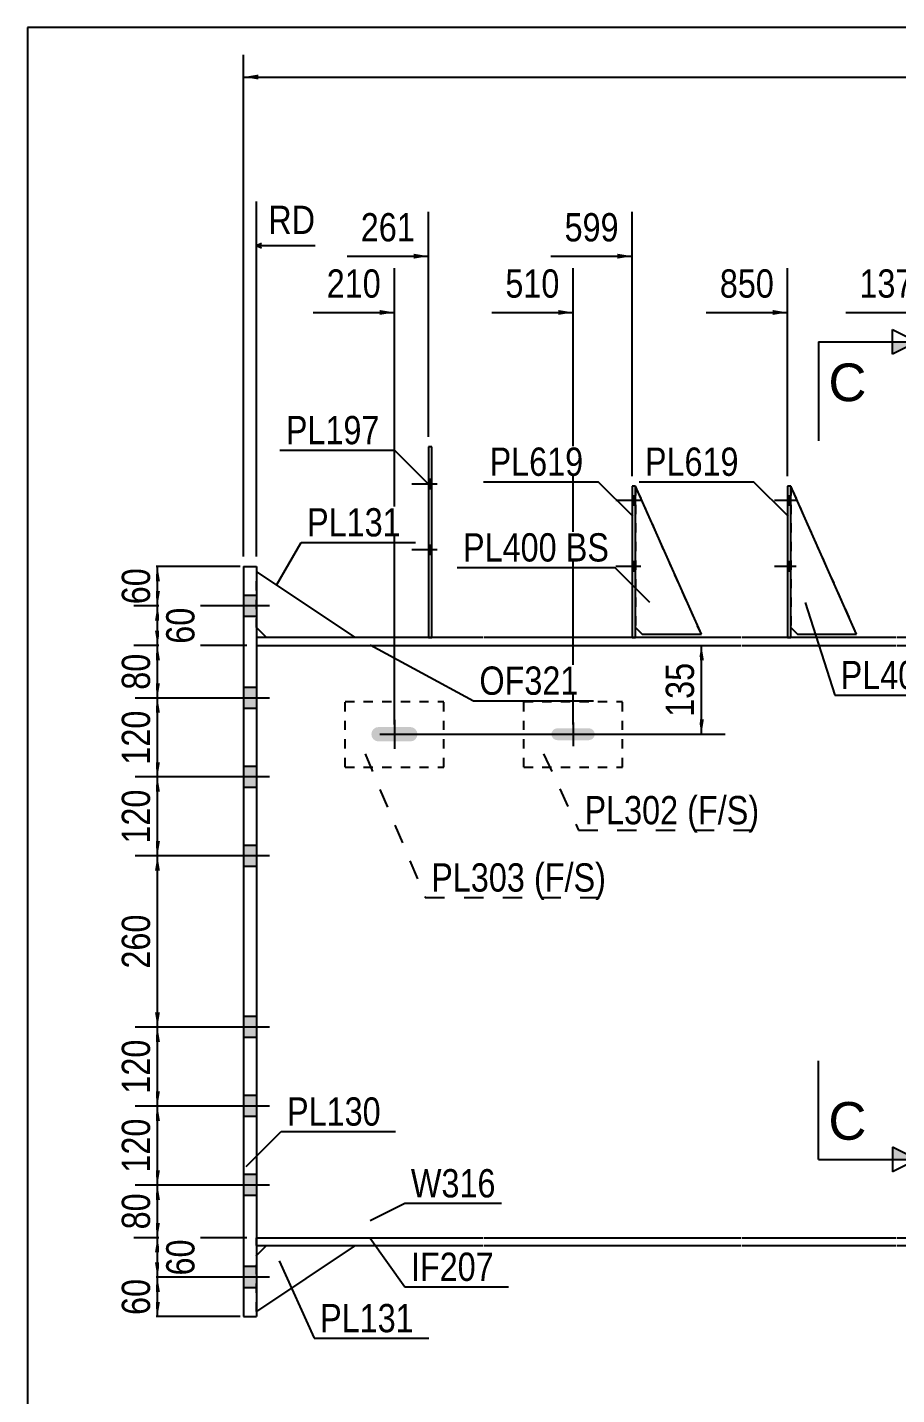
# Model space of a CAD drawing. Header units: millimetres. Extents: x -26 to 377, y -184 to 93.
# Drawn here: x -23.2 to 64.9, y -45.9 to 92.6 of the extents above; entities that cross this region are included whole.
import ezdxf

# ---------------------------------------------------------------- set-up
doc = ezdxf.new("R2010")
doc.units = ezdxf.units.MM
doc.linetypes.add('DXK_LINE_DOT1', pattern=[1.8814, 0.9407, -0.9407])
doc.linetypes.add('DXK_LINE_DOT2', pattern=[3.9198, 1.9599, -1.9599])
doc.styles.add('Arial', font='ARIAL.TTF', dxfattribs={"height": 0.2})
doc.styles.add('Arial Narrow', font='ARIALN.TTF', dxfattribs={"height": 0.2})

# ---------------------------------------------------------------- blocks, each defined once
blk = doc.blocks.new('Unknown-623534514-14014')
at = {"color": 5, "linetype": 'Continuous'}
for p, q in [((376.78, 92.61), (-23.22, 92.61)), ((-23.22, 92.61), (-23.22, -184.39))]:
    blk.add_line(p, q, dxfattribs=at)
blk = doc.blocks.new('Bolt-623534514-6500 - 6380')
at = {"linetype": 'Continuous'}
blk.add_hatch(color=3, dxfattribs=at).paths.add_polyline_path([(16.25, 20.72), (16.3, 21), (16.25, 21.28), (16.09, 21.52), (15.85, 21.68), (15.57, 21.73), (12.37, 21.73), (12.09, 21.68), (11.85, 21.52), (11.69, 21.28), (11.64, 21), (11.69, 20.72), (11.85, 20.48), (12.09, 20.32), (12.37, 20.27), (15.57, 20.27), (15.85, 20.32), (16.09, 20.48)])
at = {"color": 3, "linetype": 'Continuous'}
for p, q in [((13.97, 22.47), (13.97, 19.53)), ((12.5, 21), (15.44, 21))]:
    blk.add_line(p, q, dxfattribs=at)
blk = doc.blocks.new('Part-623534514-6396 - 6380')
at = {"color": 2, "linetype": 'Continuous'}
for p, q in [((0, 30.8), (0, 30)), ((22.97, 30.8), (0, 30.8)), ((49.07, 30.8), (23.07, 30.8)), ((64.8, 30.8), (49.17, 30.8)), ((74.64, 30.8), (64.9, 30.8)), ((90.44, 30.8), (74.74, 30.8)), ((100.11, 30.8), (90.54, 30.8)), ((115.91, 30.8), (100.21, 30.8)), ((125.74, 30.8), (116.01, 30.8)), ((141.54, 30.8), (125.84, 30.8)), ((151.21, 30.8), (141.64, 30.8)), ((158.04, 30.8), (151.31, 30.8)), ((158.04, 30), (158.04, 30.8)), ((0, 30), (22.97, 30)), ((23.07, 30), (49.07, 30)), ((49.17, 30), (64.8, 30)), ((64.9, 30), (74.64, 30)), ((74.74, 30), (90.44, 30)), ((90.54, 30), (100.11, 30)), ((100.21, 30), (115.91, 30)), ((116.01, 30), (125.74, 30)), ((125.84, 30), (141.54, 30)), ((141.64, 30), (151.21, 30)), ((151.31, 30), (158.04, 30))]:
    blk.add_line(p, q, dxfattribs=at)
blk = doc.blocks.new('Part-623534514-23370 - 6380')
at = {"color": 2, "linetype": 'Continuous'}
for p, q in [((45.07, 31.13), (38.4, 46.13)), ((38.4, 31.8), (39.07, 31.13)), ((39.07, 31.13), (45.07, 31.13))]:
    blk.add_line(p, q, dxfattribs=at)
blk = doc.blocks.new('Part-623534514-6405 - 6380')
at = {"color": 2, "linetype": 'Continuous'}
for p, q in [((0, -30.8), (0, -30)), ((0, -30), (22.97, -30)), ((23.07, -30), (49.07, -30)), ((49.17, -30), (64.8, -30)), ((64.9, -30), (74.64, -30)), ((74.74, -30), (90.44, -30)), ((90.54, -30), (100.11, -30)), ((100.21, -30), (115.91, -30)), ((116.01, -30), (125.74, -30)), ((125.84, -30), (141.54, -30)), ((141.64, -30), (151.21, -30)), ((151.31, -30), (158.04, -30)), ((158.04, -30.8), (158.04, -30)), ((0, -30.8), (22.97, -30.8)), ((23.07, -30.8), (49.07, -30.8)), ((49.17, -30.8), (64.8, -30.8)), ((64.9, -30.8), (74.64, -30.8)), ((74.74, -30.8), (90.44, -30.8)), ((90.54, -30.8), (100.11, -30.8)), ((100.21, -30.8), (115.91, -30.8)), ((116.01, -30.8), (125.74, -30.8)), ((125.84, -30.8), (141.54, -30.8)), ((141.64, -30.8), (151.21, -30.8)), ((151.31, -30.8), (158.04, -30.8))]:
    blk.add_line(p, q, dxfattribs=at)
blk = doc.blocks.new('Part-623534514-6410 - 6380')
at = {"color": 2, "linetype": 'Continuous'}
for p, q in [((-1.33, 38), (0, 38)), ((-1.33, 38), (-1.33, -38)), ((0, 38), (0, -38)), ((-1.33, -38), (0, -38))]:
    blk.add_line(p, q, dxfattribs=at)
blk = doc.blocks.new('Part-623534514-6413 - 6380')
at = {"color": 2, "linetype": 'Continuous'}
for p, q in [((10, -30.8), (0, -37.47)), ((0, -31.8), (1, -30.8))]:
    blk.add_line(p, q, dxfattribs=at)
at = {"color": 7, "linetype": 'DXK_LINE_DOT1'}
for p, q in [((0, -37.47), (0, -31.8)), ((1, -30.8), (10, -30.8))]:
    blk.add_line(p, q, dxfattribs=at)
blk = doc.blocks.new('Part-623534514-6415 - 6380')
at = {"color": 2, "linetype": 'Continuous'}
for p, q in [((0, 37.47), (10, 30.8)), ((1, 30.8), (0, 31.8))]:
    blk.add_line(p, q, dxfattribs=at)
at = {"color": 7, "linetype": 'DXK_LINE_DOT1'}
for p, q in [((0, 31.8), (0, 37.47)), ((10, 30.8), (1, 30.8))]:
    blk.add_line(p, q, dxfattribs=at)
blk = doc.blocks.new('Part-623534514-6421 - 6380')
at = {"color": 7, "linetype": 'DXK_LINE_DOT1'}
for p, q in [((27.07, 17.67), (27.07, 24.33)), ((27.07, 24.33), (37.07, 24.33)), ((37.07, 17.67), (37.07, 24.33)), ((27.07, 17.67), (37.07, 17.67))]:
    blk.add_line(p, q, dxfattribs=at)
blk = doc.blocks.new('Part-623534514-6422 - 6380')
at = {"color": 7, "linetype": 'DXK_LINE_DOT1'}
for p, q in [((8.97, 17.67), (8.97, 24.33)), ((8.97, 24.33), (18.97, 24.33)), ((18.97, 17.67), (18.97, 24.33)), ((8.97, 17.67), (18.97, 17.67))]:
    blk.add_line(p, q, dxfattribs=at)
blk = doc.blocks.new('Part-623534514-6423 - 6380')
at = {"color": 2, "linetype": 'Continuous'}
for p, q in [((38.4, 46.13), (38.07, 46.13)), ((38.07, 46.13), (38.07, 30.8)), ((38.4, 30.8), (38.4, 46.13))]:
    blk.add_line(p, q, dxfattribs=at)
at = {"color": 7, "linetype": 'DXK_LINE_DOT1'}
blk.add_line((38.07, 30.8), (38.4, 30.8), dxfattribs=at)
blk = doc.blocks.new('Part-623534514-6489 - 6380')
at = {"color": 2, "linetype": 'Continuous'}
for p, q in [((54.14, 46.13), (53.8, 46.13)), ((53.8, 46.13), (53.8, 30.8)), ((54.14, 30.8), (54.14, 46.13))]:
    blk.add_line(p, q, dxfattribs=at)
at = {"color": 7, "linetype": 'DXK_LINE_DOT1'}
blk.add_line((53.8, 30.8), (54.14, 30.8), dxfattribs=at)
blk = doc.blocks.new('Part-623534514-6491 - 6380')
at = {"color": 7, "linetype": 'DXK_LINE_DOT1'}
for p, q in [((0, 30), (0, -30)), ((0, 30), (22.97, 30)), ((23.07, 30), (49.07, 30)), ((49.17, 30), (64.8, 30)), ((0, -30), (22.97, -30)), ((23.07, -30), (49.07, -30)), ((49.17, -30), (64.8, -30))]:
    blk.add_line(p, q, dxfattribs=at)
blk = doc.blocks.new('Bolt-623534514-6499 - 6380')
at = {"linetype": 'Continuous'}
blk.add_hatch(color=3, dxfattribs=at).paths.add_polyline_path([(34.22, 20.77), (34.27, 21), (34.22, 21.23), (34.09, 21.42), (33.9, 21.56), (33.67, 21.6), (30.47, 21.6), (30.24, 21.56), (30.05, 21.42), (29.92, 21.23), (29.87, 21), (29.92, 20.77), (30.05, 20.58), (30.24, 20.45), (30.47, 20.4), (33.67, 20.4), (33.9, 20.45), (34.09, 20.58)])
at = {"color": 3, "linetype": 'Continuous'}
for p, q in [((32.07, 22.2), (32.07, 19.8)), ((30.87, 21), (33.27, 21))]:
    blk.add_line(p, q, dxfattribs=at)
blk = doc.blocks.new('Bolt-623534514-6501 - 6380')
at = {"linetype": 'Continuous'}
for points in [[(38.4, 44.2), (38.4, 45.13), (38.07, 45.13), (38.07, 44.2)], [(38.4, 44.2), (38.4, 45.13), (38.07, 45.13), (38.07, 44.2)], [(38.4, 44.2), (38.4, 45.13), (38.07, 45.13), (38.07, 44.2)], [(38.4, 37.53), (38.4, 38.47), (38.07, 38.47), (38.07, 37.53)], [(38.4, 37.53), (38.4, 38.47), (38.07, 38.47), (38.07, 37.53)], [(38.4, 37.53), (38.4, 38.47), (38.07, 38.47), (38.07, 37.53)]]:
    blk.add_hatch(color=3, dxfattribs=at).paths.add_polyline_path(points)
at = {"color": 3, "linetype": 'Continuous'}
for p, q in [((38.93, 44.67), (36.4, 44.67)), ((38.93, 44.67), (36.4, 44.67)), ((38.93, 44.67), (36.4, 44.67)), ((38.4, 45.13), (38.07, 45.13)), ((38.4, 45.13), (38.07, 45.13)), ((38.4, 45.13), (38.07, 45.13)), ((38.4, 44.2), (38.07, 44.2)), ((38.4, 44.2), (38.07, 44.2)), ((38.4, 44.2), (38.07, 44.2)), ((38.93, 38), (36.4, 38)), ((38.93, 38), (36.4, 38)), ((38.93, 38), (36.4, 38)), ((38.4, 38.47), (38.07, 38.47)), ((38.4, 38.47), (38.07, 38.47)), ((38.4, 38.47), (38.07, 38.47)), ((38.4, 37.53), (38.07, 37.53)), ((38.4, 37.53), (38.07, 37.53)), ((38.4, 37.53), (38.07, 37.53))]:
    blk.add_line(p, q, dxfattribs=at)
blk = doc.blocks.new('Part-623534514-23366 - 6380')
at = {"color": 2, "linetype": 'Continuous'}
for p, q in [((60.8, 31.13), (54.14, 46.13)), ((54.14, 31.8), (54.8, 31.13)), ((54.8, 31.13), (60.8, 31.13))]:
    blk.add_line(p, q, dxfattribs=at)
blk = doc.blocks.new('Part-623534514-6460 - 6380')
at = {"color": 2, "linetype": 'Continuous'}
for p, q in [((17.75, 50.13), (17.42, 50.13)), ((17.42, 50.13), (17.42, 30.8)), ((17.75, 30.8), (17.75, 50.13))]:
    blk.add_line(p, q, dxfattribs=at)
at = {"color": 7, "linetype": 'DXK_LINE_DOT1'}
blk.add_line((17.42, 30.8), (17.75, 30.8), dxfattribs=at)
blk = doc.blocks.new('Bolt-623534514-6494 - 6380')
at = {"linetype": 'Continuous'}
for points in [[(-1.33, 35.07), (-1.33, 32.93), (0, 32.93), (0, 35.07)], [(-1.33, 35.07), (-1.33, 32.93), (0, 32.93), (0, 35.07)], [(-1.33, 25.73), (-1.33, 23.6), (0, 23.6), (0, 25.73)], [(-1.33, 25.73), (-1.33, 23.6), (0, 23.6), (0, 25.73)], [(-1.33, 17.73), (-1.33, 15.6), (0, 15.6), (0, 17.73)], [(-1.33, 17.73), (-1.33, 15.6), (0, 15.6), (0, 17.73)], [(-1.33, 9.73), (-1.33, 7.6), (0, 7.6), (0, 9.73)], [(-1.33, 9.73), (-1.33, 7.6), (0, 7.6), (0, 9.73)], [(-1.33, -7.6), (-1.33, -9.73), (0, -9.73), (0, -7.6)], [(-1.33, -7.6), (-1.33, -9.73), (0, -9.73), (0, -7.6)], [(-1.33, -15.6), (-1.33, -17.73), (0, -17.73), (0, -15.6)], [(-1.33, -15.6), (-1.33, -17.73), (0, -17.73), (0, -15.6)], [(-1.33, -23.6), (-1.33, -25.73), (0, -25.73), (0, -23.6)], [(-1.33, -23.6), (-1.33, -25.73), (0, -25.73), (0, -23.6)], [(-1.33, -32.93), (-1.33, -35.07), (0, -35.07), (0, -32.93)], [(-1.33, -32.93), (-1.33, -35.07), (0, -35.07), (0, -32.93)]]:
    blk.add_hatch(color=3, dxfattribs=at).paths.add_polyline_path(points)
at = {"color": 3, "linetype": 'Continuous'}
for p, q in [((0, 35.07), (-1.33, 35.07)), ((0, 35.07), (-1.33, 35.07)), ((1.32, 34), (-6.67, 34)), ((1.32, 34), (-6.67, 34)), ((0, 32.93), (-1.33, 32.93)), ((0, 32.93), (-1.33, 32.93)), ((0, 25.73), (-1.33, 25.73)), ((0, 25.73), (-1.33, 25.73)), ((1.32, 24.67), (-6.67, 24.67)), ((1.32, 24.67), (-6.67, 24.67)), ((0, 23.6), (-1.33, 23.6)), ((0, 23.6), (-1.33, 23.6)), ((1.32, 16.67), (-6.67, 16.67)), ((1.32, 16.67), (-6.67, 16.67)), ((0, 17.73), (-1.33, 17.73)), ((0, 17.73), (-1.33, 17.73)), ((0, 15.6), (-1.33, 15.6)), ((0, 15.6), (-1.33, 15.6)), ((0, 9.73), (-1.33, 9.73)), ((0, 9.73), (-1.33, 9.73)), ((1.32, 8.67), (-6.67, 8.67)), ((1.32, 8.67), (-6.67, 8.67)), ((0, 7.6), (-1.33, 7.6)), ((0, 7.6), (-1.33, 7.6)), ((0, -7.6), (-1.33, -7.6)), ((0, -7.6), (-1.33, -7.6)), ((1.32, -8.67), (-6.67, -8.67)), ((1.32, -8.67), (-6.67, -8.67)), ((0, -9.73), (-1.33, -9.73)), ((0, -9.73), (-1.33, -9.73)), ((0, -15.6), (-1.33, -15.6)), ((0, -15.6), (-1.33, -15.6)), ((1.32, -16.67), (-6.67, -16.67)), ((1.32, -16.67), (-6.67, -16.67)), ((0, -17.73), (-1.33, -17.73)), ((0, -17.73), (-1.33, -17.73)), ((1.32, -24.67), (-6.67, -24.67)), ((1.32, -24.67), (-6.67, -24.67)), ((0, -23.6), (-1.33, -23.6)), ((0, -23.6), (-1.33, -23.6)), ((0, -25.73), (-1.33, -25.73)), ((0, -25.73), (-1.33, -25.73)), ((0, -32.93), (-1.33, -32.93)), ((0, -32.93), (-1.33, -32.93)), ((1.32, -34), (-6.67, -34)), ((1.32, -34), (-6.67, -34)), ((0, -35.07), (-1.33, -35.07)), ((0, -35.07), (-1.33, -35.07))]:
    blk.add_line(p, q, dxfattribs=at)
blk = doc.blocks.new('Bolt-623534514-6538 - 6380')
at = {"linetype": 'Continuous'}
for points in [[(17.75, 45.87), (17.75, 46.8), (17.42, 46.8), (17.42, 45.87)], [(17.75, 45.87), (17.75, 46.8), (17.42, 46.8), (17.42, 45.87)], [(17.75, 39.2), (17.75, 40.13), (17.42, 40.13), (17.42, 39.2)], [(17.75, 39.2), (17.75, 40.13), (17.42, 40.13), (17.42, 39.2)]]:
    blk.add_hatch(color=3, dxfattribs=at).paths.add_polyline_path(points)
at = {"color": 3, "linetype": 'Continuous'}
for p, q in [((18.29, 46.33), (15.75, 46.33)), ((18.29, 46.33), (15.75, 46.33)), ((17.75, 46.8), (17.42, 46.8)), ((17.75, 46.8), (17.42, 46.8)), ((17.75, 45.87), (17.42, 45.87)), ((17.75, 45.87), (17.42, 45.87)), ((18.29, 39.67), (15.75, 39.67)), ((18.29, 39.67), (15.75, 39.67)), ((17.75, 40.13), (17.42, 40.13)), ((17.75, 40.13), (17.42, 40.13)), ((17.75, 39.2), (17.42, 39.2)), ((17.75, 39.2), (17.42, 39.2))]:
    blk.add_line(p, q, dxfattribs=at)
blk = doc.blocks.new('Bolt-623534514-6562 - 6380')
at = {"linetype": 'Continuous'}
for points in [[(54.14, 44.2), (54.14, 45.13), (53.8, 45.13), (53.8, 44.2)], [(54.14, 44.2), (54.14, 45.13), (53.8, 45.13), (53.8, 44.2)], [(54.14, 44.2), (54.14, 45.13), (53.8, 45.13), (53.8, 44.2)], [(54.14, 37.53), (54.14, 38.47), (53.8, 38.47), (53.8, 37.53)], [(54.14, 37.53), (54.14, 38.47), (53.8, 38.47), (53.8, 37.53)], [(54.14, 37.53), (54.14, 38.47), (53.8, 38.47), (53.8, 37.53)]]:
    blk.add_hatch(color=3, dxfattribs=at).paths.add_polyline_path(points)
at = {"color": 3, "linetype": 'Continuous'}
for p, q in [((54.67, 44.67), (52.47, 44.67)), ((54.67, 44.67), (52.47, 44.67)), ((54.67, 44.67), (52.47, 44.67)), ((54.14, 45.13), (53.8, 45.13)), ((54.14, 45.13), (53.8, 45.13)), ((54.14, 45.13), (53.8, 45.13)), ((54.14, 44.2), (53.8, 44.2)), ((54.14, 44.2), (53.8, 44.2)), ((54.14, 44.2), (53.8, 44.2)), ((54.67, 38), (52.47, 38)), ((54.67, 38), (52.47, 38)), ((54.67, 38), (52.47, 38)), ((54.14, 38.47), (53.8, 38.47)), ((54.14, 38.47), (53.8, 38.47)), ((54.14, 38.47), (53.8, 38.47)), ((54.14, 37.53), (53.8, 37.53)), ((54.14, 37.53), (53.8, 37.53)), ((54.14, 37.53), (53.8, 37.53))]:
    blk.add_line(p, q, dxfattribs=at)
blk = doc.blocks.new('Part-623534514-23346 - 6380')
at = {"color": 7, "linetype": 'DXK_LINE_DOT1'}
for p, q in [((54.14, 46.13), (54.14, 31.8)), ((60.8, 31.13), (54.14, 46.13)), ((54.14, 31.8), (54.8, 31.13)), ((54.8, 31.13), (60.8, 31.13))]:
    blk.add_line(p, q, dxfattribs=at)
blk = doc.blocks.new('Part-623534514-23350 - 6380')
at = {"color": 7, "linetype": 'DXK_LINE_DOT1'}
for p, q in [((38.4, 46.13), (38.4, 31.8)), ((45.07, 31.13), (38.4, 46.13)), ((38.4, 31.8), (39.07, 31.13)), ((39.07, 31.13), (45.07, 31.13))]:
    blk.add_line(p, q, dxfattribs=at)
blk = doc.blocks.new('StraightDimension-623534514-15014 - 6380')
at = {"linetype": 'Continuous'}
for points in [[(-10.29, -18.17), (-10.04, -16.67), (-9.79, -18.17)], [(-9.79, -23.17), (-10.04, -24.67), (-10.29, -23.17)]]:
    blk.add_hatch(color=7, dxfattribs=at).paths.add_polyline_path(points)
at = {"color": 7, "linetype": 'Continuous'}
for p, q in [((-1, -16.67), (-12.29, -16.67)), ((-10.04, -24.67), (-10.04, -16.67)), ((-1, -24.67), (-12.29, -24.67))]:
    blk.add_line(p, q, dxfattribs=at)
at = {"color": 0}
blk.add_wipeout([(-10.19, -17.32), (-14.39, -17.32), (-14.39, -24.01), (-10.19, -24.01)], dxfattribs=at)
at = {"color": 3, "style": 'Arial Narrow'}
blk.add_text('120', height=2.863, rotation=90.0002, dxfattribs=at).set_placement((-10.79, -23.41))
blk = doc.blocks.new('StraightDimension-623534514-36026 - 6380')
at = {"linetype": 'Continuous'}
blk.add_hatch(color=7, dxfattribs=at).paths.add_polyline_path([(12.47, 63.98), (13.97, 63.73), (12.47, 63.48)])
at = {"color": 7, "linetype": 'Continuous'}
for p, q in [((13.97, 22), (13.97, 68.23)), ((5.74, 63.73), (13.97, 63.73))]:
    blk.add_line(p, q, dxfattribs=at)
at = {"color": 0, "linetype": 'Continuous'}
blk.add_wipeout([(6.53, 71.08), (6.53, 75.28), (0.59, 75.28), (0.59, 71.08)], dxfattribs=at)
at = {"color": 7, "linetype": 'Continuous'}
for p, q in [((0, 39), (0, 74.98)), ((0.5, 70.73), (0, 70.48)), ((0.5, 70.23), (0, 70.48)), ((5.93, 70.48), (0, 70.48))]:
    blk.add_line(p, q, dxfattribs=at)
at = {"color": 3, "linetype": 'Continuous', "style": 'Arial Narrow'}
blk.add_text('RD', height=2.863, dxfattribs=at).set_placement((1.19, 71.68))
at = {"color": 0}
blk.add_wipeout([(13.2, 64.63), (13.2, 68.83), (6.51, 68.83), (6.51, 64.63)], dxfattribs=at)
at = {"color": 3, "style": 'Arial Narrow'}
blk.add_text('210', height=2.863, dxfattribs=at).set_placement((7.11, 65.23))
blk = doc.blocks.new('StraightDimension-623534514-15009 - 6380')
at = {"linetype": 'Continuous'}
for points in [[(-10.29, 28.5), (-10.04, 30), (-9.79, 28.5)], [(-9.79, 26.17), (-10.04, 24.67), (-10.29, 26.17)]]:
    blk.add_hatch(color=7, dxfattribs=at).paths.add_polyline_path(points)
at = {"color": 7, "linetype": 'Continuous'}
for p, q in [((-1, 30), (-12.29, 30)), ((-10.04, 24.67), (-10.04, 30)), ((-1, 24.67), (-12.29, 24.67))]:
    blk.add_line(p, q, dxfattribs=at)
at = {"color": 0}
blk.add_wipeout([(-10.19, 29.76), (-14.39, 29.76), (-14.39, 24.91), (-10.19, 24.91)], dxfattribs=at)
at = {"color": 3, "style": 'Arial Narrow'}
blk.add_text('80', height=2.863, rotation=90.0002, dxfattribs=at).set_placement((-10.79, 25.51))
blk = doc.blocks.new('StraightDimension-623534514-15013 - 6380')
at = {"linetype": 'Continuous'}
for points in [[(-10.29, -10.17), (-10.04, -8.67), (-9.79, -10.17)], [(-9.79, -15.17), (-10.04, -16.67), (-10.29, -15.17)]]:
    blk.add_hatch(color=7, dxfattribs=at).paths.add_polyline_path(points)
at = {"color": 7, "linetype": 'Continuous'}
for p, q in [((-1, -8.67), (-12.29, -8.67)), ((-10.04, -16.67), (-10.04, -8.67)), ((-1, -16.67), (-12.29, -16.67))]:
    blk.add_line(p, q, dxfattribs=at)
at = {"color": 0}
blk.add_wipeout([(-10.19, -9.32), (-14.39, -9.32), (-14.39, -16.01), (-10.19, -16.01)], dxfattribs=at)
at = {"color": 3, "style": 'Arial Narrow'}
blk.add_text('120', height=2.863, rotation=90.0002, dxfattribs=at).set_placement((-10.79, -15.41))
blk = doc.blocks.new('StraightDimension-623534514-15010 - 6380')
at = {"linetype": 'Continuous'}
for points in [[(-10.29, 23.17), (-10.04, 24.67), (-9.79, 23.17)], [(-9.79, 18.17), (-10.04, 16.67), (-10.29, 18.17)]]:
    blk.add_hatch(color=7, dxfattribs=at).paths.add_polyline_path(points)
at = {"color": 7, "linetype": 'Continuous'}
for p, q in [((-1, 24.67), (-12.29, 24.67)), ((-10.04, 16.67), (-10.04, 24.67)), ((-1, 16.67), (-12.29, 16.67))]:
    blk.add_line(p, q, dxfattribs=at)
at = {"color": 0}
blk.add_wipeout([(-10.19, 24.01), (-14.39, 24.01), (-14.39, 17.32), (-10.19, 17.32)], dxfattribs=at)
at = {"color": 3, "style": 'Arial Narrow'}
blk.add_text('120', height=2.863, rotation=90.0002, dxfattribs=at).set_placement((-10.79, 17.92))
blk = doc.blocks.new('StraightDimension-623534514-15007 - 6380')
at = {"linetype": 'Continuous'}
for points in [[(-10.29, 36.5), (-10.04, 38), (-9.79, 36.5)], [(-9.79, 35.5), (-10.04, 34), (-10.29, 35.5)]]:
    blk.add_hatch(color=7, dxfattribs=at).paths.add_polyline_path(points)
at = {"color": 7, "linetype": 'Continuous'}
for p, q in [((-1.67, 38), (-12.29, 38)), ((-10.04, 34), (-10.04, 38)), ((-1, 34), (-12.29, 34))]:
    blk.add_line(p, q, dxfattribs=at)
at = {"color": 0}
blk.add_wipeout([(-10.19, 38.43), (-14.39, 38.43), (-14.39, 33.57), (-10.19, 33.57)], dxfattribs=at)
at = {"color": 3, "style": 'Arial Narrow'}
blk.add_text('60', height=2.863, rotation=90.0002, dxfattribs=at).set_placement((-10.79, 34.17))
blk = doc.blocks.new('StraightDimension-623534514-15117 - 6380')
at = {"linetype": 'Continuous'}
for points in [[(44.82, 28.5), (45.07, 30), (45.32, 28.5)], [(45.32, 22.5), (45.07, 21), (44.82, 22.5)]]:
    blk.add_hatch(color=7, dxfattribs=at).paths.add_polyline_path(points)
at = {"color": 7, "linetype": 'Continuous'}
for p, q in [((14.97, 30), (47.47, 30)), ((45.07, 21), (45.07, 30)), ((14.97, 21), (47.47, 21))]:
    blk.add_line(p, q, dxfattribs=at)
at = {"color": 0}
blk.add_wipeout([(44.92, 28.84), (40.72, 28.84), (40.72, 22.16), (44.92, 22.16)], dxfattribs=at)
at = {"color": 3, "style": 'Arial Narrow'}
blk.add_text('135', height=2.863, rotation=90.0002, dxfattribs=at).set_placement((44.32, 22.76))
blk = doc.blocks.new('StraightDimension-623534514-15012 - 6380')
at = {"linetype": 'Continuous'}
for points in [[(-10.29, 7.17), (-10.04, 8.67), (-9.79, 7.17)], [(-9.79, -7.17), (-10.04, -8.67), (-10.29, -7.17)]]:
    blk.add_hatch(color=7, dxfattribs=at).paths.add_polyline_path(points)
at = {"color": 7, "linetype": 'Continuous'}
for p, q in [((-1, 8.67), (-12.29, 8.67)), ((-10.04, -8.67), (-10.04, 8.67)), ((-1, -8.67), (-12.29, -8.67))]:
    blk.add_line(p, q, dxfattribs=at)
at = {"color": 0}
blk.add_wipeout([(-10.19, 3.34), (-14.39, 3.34), (-14.39, -3.34), (-10.19, -3.34)], dxfattribs=at)
at = {"color": 3, "style": 'Arial Narrow'}
blk.add_text('260', height=2.863, rotation=90.0002, dxfattribs=at).set_placement((-10.79, -2.74))
blk = doc.blocks.new('StraightDimension-623534514-36021 - 6380')
at = {"linetype": 'Continuous'}
blk.add_hatch(color=7, dxfattribs=at).paths.add_polyline_path([(68.27, 63.98), (69.77, 63.73), (68.27, 63.48)])
at = {"color": 7, "linetype": 'Continuous'}
for p, q in [((69.77, -24.31), (69.77, 68.23)), ((59.71, 63.73), (69.77, 63.73))]:
    blk.add_line(p, q, dxfattribs=at)
at = {"color": 0}
blk.add_wipeout([(69, 64.63), (69, 68.83), (60.48, 68.83), (60.48, 64.63)], dxfattribs=at)
at = {"color": 3, "style": 'Arial Narrow'}
blk.add_text('1377', height=2.863, dxfattribs=at).set_placement((61.08, 65.23))
blk = doc.blocks.new('StraightDimension-623534514-15008 - 6380')
at = {"linetype": 'Continuous'}
for points in [[(-10.29, 32.5), (-10.04, 34), (-9.79, 32.5)], [(-9.79, 31.5), (-10.04, 30), (-10.29, 31.5)]]:
    blk.add_hatch(color=7, dxfattribs=at).paths.add_polyline_path(points)
at = {"color": 7, "linetype": 'Continuous'}
for p, q in [((-1, 34), (-12.44, 34)), ((-10.04, 30), (-10.04, 34)), ((-1, 30), (-12.44, 30))]:
    blk.add_line(p, q, dxfattribs=at)
at = {"color": 0}
blk.add_wipeout([(-5.69, 34.43), (-9.89, 34.43), (-9.89, 29.57), (-5.69, 29.57)], dxfattribs=at)
at = {"color": 3, "style": 'Arial Narrow'}
blk.add_text('60', height=2.863, rotation=90.0002, dxfattribs=at).set_placement((-6.29, 30.17))
blk = doc.blocks.new('StraightDimension-623534514-15011 - 6380')
at = {"linetype": 'Continuous'}
for points in [[(-10.29, 15.17), (-10.04, 16.67), (-9.79, 15.17)], [(-9.79, 10.17), (-10.04, 8.67), (-10.29, 10.17)]]:
    blk.add_hatch(color=7, dxfattribs=at).paths.add_polyline_path(points)
at = {"color": 7, "linetype": 'Continuous'}
for p, q in [((-1, 16.67), (-12.29, 16.67)), ((-10.04, 8.67), (-10.04, 16.67)), ((-1, 8.67), (-12.29, 8.67))]:
    blk.add_line(p, q, dxfattribs=at)
at = {"color": 0}
blk.add_wipeout([(-10.19, 16.01), (-14.39, 16.01), (-14.39, 9.32), (-10.19, 9.32)], dxfattribs=at)
at = {"color": 3, "style": 'Arial Narrow'}
blk.add_text('120', height=2.863, rotation=90.0002, dxfattribs=at).set_placement((-10.79, 9.92))
blk = doc.blocks.new('StraightDimension-623534514-15015 - 6380')
at = {"linetype": 'Continuous'}
for points in [[(-10.29, -26.17), (-10.04, -24.67), (-9.79, -26.17)], [(-9.79, -28.5), (-10.04, -30), (-10.29, -28.5)]]:
    blk.add_hatch(color=7, dxfattribs=at).paths.add_polyline_path(points)
at = {"color": 7, "linetype": 'Continuous'}
for p, q in [((-1, -24.67), (-12.29, -24.67)), ((-10.04, -30), (-10.04, -24.67)), ((-1, -30), (-12.29, -30))]:
    blk.add_line(p, q, dxfattribs=at)
at = {"color": 0}
blk.add_wipeout([(-10.19, -24.91), (-14.39, -24.91), (-14.39, -29.76), (-10.19, -29.76)], dxfattribs=at)
at = {"color": 3, "style": 'Arial Narrow'}
blk.add_text('80', height=2.863, rotation=90.0002, dxfattribs=at).set_placement((-10.79, -29.16))
blk = doc.blocks.new('StraightDimension-623534514-15016 - 6380')
at = {"linetype": 'Continuous'}
for points in [[(-10.29, -31.5), (-10.04, -30), (-9.79, -31.5)], [(-9.79, -32.5), (-10.04, -34), (-10.29, -32.5)]]:
    blk.add_hatch(color=7, dxfattribs=at).paths.add_polyline_path(points)
at = {"color": 7, "linetype": 'Continuous'}
for p, q in [((-1, -30), (-12.44, -30)), ((-10.04, -34), (-10.04, -30)), ((-1, -34), (-12.44, -34))]:
    blk.add_line(p, q, dxfattribs=at)
at = {"color": 0}
blk.add_wipeout([(-5.69, -29.57), (-9.89, -29.57), (-9.89, -34.43), (-5.69, -34.43)], dxfattribs=at)
at = {"color": 3, "style": 'Arial Narrow'}
blk.add_text('60', height=2.863, rotation=90.0002, dxfattribs=at).set_placement((-6.29, -33.83))
blk = doc.blocks.new('StraightDimension-623534514-15017 - 6380')
at = {"linetype": 'Continuous'}
for points in [[(-10.29, -35.5), (-10.04, -34), (-9.79, -35.5)], [(-9.79, -36.5), (-10.04, -38), (-10.29, -36.5)]]:
    blk.add_hatch(color=7, dxfattribs=at).paths.add_polyline_path(points)
at = {"color": 7, "linetype": 'Continuous'}
for p, q in [((-1, -34), (-12.29, -34)), ((-10.04, -38), (-10.04, -34)), ((-1.67, -38), (-12.29, -38))]:
    blk.add_line(p, q, dxfattribs=at)
at = {"color": 0}
blk.add_wipeout([(-10.19, -33.57), (-14.39, -33.57), (-14.39, -38.43), (-10.19, -38.43)], dxfattribs=at)
at = {"color": 3, "style": 'Arial Narrow'}
blk.add_text('60', height=2.863, rotation=90.0002, dxfattribs=at).set_placement((-10.79, -37.83))
blk = doc.blocks.new('StraightDimension-623534514-15857 - 6380')
at = {"linetype": 'Continuous'}
blk.add_hatch(color=7, dxfattribs=at).paths.add_polyline_path([(0.17, 87.33), (-1.33, 87.58), (0.17, 87.83)])
at = {"color": 7, "linetype": 'Continuous'}
for p, q in [((-1.33, 39), (-1.33, 89.83)), ((-1.33, 87.58), (364.01, 87.58))]:
    blk.add_line(p, q, dxfattribs=at)
blk = doc.blocks.new('StraightDimension-623534514-36022 - 6380')
at = {"linetype": 'Continuous'}
blk.add_hatch(color=7, dxfattribs=at).paths.add_polyline_path([(52.3, 63.98), (53.8, 63.73), (52.3, 63.48)])
at = {"color": 7, "linetype": 'Continuous'}
for p, q in [((53.8, 47.13), (53.8, 68.23)), ((45.57, 63.73), (53.8, 63.73))]:
    blk.add_line(p, q, dxfattribs=at)
at = {"color": 0}
blk.add_wipeout([(53.03, 64.63), (53.03, 68.83), (46.34, 68.83), (46.34, 64.63)], dxfattribs=at)
at = {"color": 3, "style": 'Arial Narrow'}
blk.add_text('850', height=2.863, dxfattribs=at).set_placement((46.94, 65.23))
blk = doc.blocks.new('StraightDimension-623534514-36023 - 6380')
at = {"linetype": 'Continuous'}
blk.add_hatch(color=7, dxfattribs=at).paths.add_polyline_path([(36.57, 69.68), (38.07, 69.43), (36.57, 69.18)])
at = {"color": 7, "linetype": 'Continuous'}
for p, q in [((38.07, 47.13), (38.07, 73.93)), ((29.83, 69.43), (38.07, 69.43))]:
    blk.add_line(p, q, dxfattribs=at)
at = {"color": 0}
blk.add_wipeout([(37.29, 70.33), (37.29, 74.53), (30.61, 74.53), (30.61, 70.33)], dxfattribs=at)
at = {"color": 3, "style": 'Arial Narrow'}
blk.add_text('599', height=2.863, dxfattribs=at).set_placement((31.21, 70.93))
blk = doc.blocks.new('StraightDimension-623534514-36024 - 6380')
at = {"linetype": 'Continuous'}
blk.add_hatch(color=7, dxfattribs=at).paths.add_polyline_path([(30.57, 63.98), (32.07, 63.73), (30.57, 63.48)])
at = {"color": 7, "linetype": 'Continuous'}
for p, q in [((32.07, 22), (32.07, 68.23)), ((23.84, 63.73), (32.07, 63.73))]:
    blk.add_line(p, q, dxfattribs=at)
at = {"color": 0}
blk.add_wipeout([(31.3, 64.63), (31.3, 68.83), (24.61, 68.83), (24.61, 64.63)], dxfattribs=at)
at = {"color": 3, "style": 'Arial Narrow'}
blk.add_text('510', height=2.863, dxfattribs=at).set_placement((25.21, 65.23))
blk = doc.blocks.new('StraightDimension-623534514-36025 - 6380')
at = {"linetype": 'Continuous'}
blk.add_hatch(color=7, dxfattribs=at).paths.add_polyline_path([(15.92, 69.68), (17.42, 69.43), (15.92, 69.18)])
at = {"color": 7, "linetype": 'Continuous'}
for p, q in [((17.42, 51.13), (17.42, 73.93)), ((9.19, 69.43), (17.42, 69.43))]:
    blk.add_line(p, q, dxfattribs=at)
at = {"color": 0}
blk.add_wipeout([(16.65, 70.33), (16.65, 74.53), (9.96, 74.53), (9.96, 70.33)], dxfattribs=at)
at = {"color": 3, "style": 'Arial Narrow'}
blk.add_text('261', height=2.863, dxfattribs=at).set_placement((10.56, 70.93))
blk = doc.blocks.new('SectionMark-623534514-8901 - 6380')
at = {"linetype": 'Continuous'}
for points in [[(64.44, 59.49), (64.44, 60.74), (66.94, 60.74)], [(64.44, -22.08), (64.44, -20.83), (66.94, -22.08)]]:
    blk.add_hatch(color=30, dxfattribs=at).paths.add_polyline_path(points)
at = {"color": 30, "linetype": 'Continuous'}
for p, q in [((64.44, 59.49), (64.44, 61.99)), ((64.44, 61.99), (66.94, 60.74)), ((56.94, 60.74), (56.94, 50.74)), ((56.94, 60.74), (66.94, 60.74)), ((66.94, 60.74), (64.44, 59.49)), ((56.94, -22.08), (56.94, -12.08)), ((56.94, -22.08), (66.94, -22.08)), ((66.94, -22.08), (64.44, -20.83)), ((64.44, -20.83), (64.44, -23.33)), ((66.94, -22.08), (64.44, -23.33))]:
    blk.add_line(p, q, dxfattribs=at)
at = {"color": 0, "linetype": 'Continuous'}
for points in [[(61.79, 54.74), (61.79, 58.74), (57.94, 58.74), (57.94, 54.74)], [(61.79, -20.08), (61.79, -16.08), (57.94, -16.08), (57.94, -20.08)]]:
    blk.add_wipeout(points, dxfattribs=at)
at = {"color": 96, "linetype": 'Continuous', "style": 'Arial'}
for p in [(57.94, 54.74), (57.94, -20.08)]:
    blk.add_text('C', height=3.82, dxfattribs=at).set_placement(p)
blk = doc.blocks.new('MarkSet-623534514-27436 - 6380')
at = {"color": 0}
for points in [[(68.69, 25.57), (68.69, 28.57), (59.18, 28.57), (59.18, 25.57)], [(73.97, 25.57), (73.97, 28.57), (69.59, 28.57), (69.59, 25.57)]]:
    blk.add_wipeout(points, dxfattribs=at)
for points in [[(68.69, 25.57), (68.69, 28.57), (59.18, 28.57), (59.18, 25.57)], [(73.97, 25.57), (73.97, 28.57), (69.59, 28.57), (69.59, 25.57)]]:
    blk.add_wipeout(points, dxfattribs=at)
at = {"color": 7, "linetype": 'Continuous'}
for p, q in [((55.58, 34.36), (58.58, 24.97)), ((58.58, 24.97), (74.57, 24.97))]:
    blk.add_line(p, q, dxfattribs=at)
at = {"color": 3, "style": 'Arial Narrow'}
for s, p in [('PL400', (59.18, 25.57)), ('BS', (69.59, 25.57))]:
    blk.add_text(s, height=2.863, dxfattribs=at).set_placement(p)
blk = doc.blocks.new('MarkSet-623534514-27480 - 6380')
at = {"color": 0}
for points in [[(30.43, 38.5), (30.43, 41.5), (20.92, 41.5), (20.92, 38.5)], [(35.71, 38.5), (35.71, 41.5), (31.33, 41.5), (31.33, 38.5)]]:
    blk.add_wipeout(points, dxfattribs=at)
for points in [[(30.43, 38.5), (30.43, 41.5), (20.92, 41.5), (20.92, 38.5)], [(35.71, 38.5), (35.71, 41.5), (31.33, 41.5), (31.33, 38.5)]]:
    blk.add_wipeout(points, dxfattribs=at)
at = {"color": 7, "linetype": 'Continuous'}
for p in [(20.32, 37.9), (39.85, 34.36)]:
    blk.add_line(p, (36.31, 37.9), dxfattribs=at)
at = {"color": 3, "style": 'Arial Narrow'}
for s, p in [('PL400', (20.92, 38.5)), ('BS', (31.33, 38.5))]:
    blk.add_text(s, height=2.863, dxfattribs=at).set_placement(p)
blk = doc.blocks.new('Mark-623534514-27507 - 6380')
at = {"color": 0}
blk.add_wipeout([(32.63, 25), (32.63, 28), (22.58, 28), (22.58, 25)], dxfattribs=at)
blk.add_wipeout([(32.63, 25), (32.63, 28), (22.58, 28), (22.58, 25)], dxfattribs=at)
at = {"color": 7, "linetype": 'Continuous'}
for p, q in [((11.5, 30.05), (21.98, 24.4)), ((21.98, 24.4), (34.13, 24.4))]:
    blk.add_line(p, q, dxfattribs=at)
at = {"color": 3, "style": 'Arial Narrow'}
blk.add_text('OF321', height=2.863, dxfattribs=at).set_placement((22.58, 25))
blk = doc.blocks.new('Mark-623534514-27522 - 6380')
at = {"color": 0}
blk.add_wipeout([(24.04, -34.38), (24.04, -31.38), (15.64, -31.38), (15.64, -34.38)], dxfattribs=at)
blk.add_wipeout([(24.04, -34.38), (24.04, -31.38), (15.64, -31.38), (15.64, -34.38)], dxfattribs=at)
at = {"color": 7, "linetype": 'Continuous'}
for p, q in [((11.5, -30.05), (15.04, -34.98)), ((15.04, -34.98), (25.54, -34.98))]:
    blk.add_line(p, q, dxfattribs=at)
at = {"color": 3, "style": 'Arial Narrow'}
blk.add_text('IF207', height=2.863, dxfattribs=at).set_placement((15.64, -34.38))
blk = doc.blocks.new('Mark-623534514-27528 - 6380')
at = {"color": 0}
blk.add_wipeout([(12.59, -18.65), (12.59, -15.65), (3.09, -15.65), (3.09, -18.65)], dxfattribs=at)
blk.add_wipeout([(12.59, -18.65), (12.59, -15.65), (3.09, -15.65), (3.09, -18.65)], dxfattribs=at)
at = {"color": 7, "linetype": 'Continuous'}
for p, q in [((-1.05, -22.78), (2.49, -19.25)), ((2.49, -19.25), (14.09, -19.25))]:
    blk.add_line(p, q, dxfattribs=at)
at = {"color": 3, "style": 'Arial Narrow'}
blk.add_text('PL130', height=2.863, dxfattribs=at).set_placement((3.09, -18.65))
blk = doc.blocks.new('Mark-623534514-27531 - 6380')
at = {"color": 0}
blk.add_wipeout([(15.94, -39.58), (15.94, -36.58), (6.44, -36.58), (6.44, -39.58)], dxfattribs=at)
blk.add_wipeout([(15.94, -39.58), (15.94, -36.58), (6.44, -36.58), (6.44, -39.58)], dxfattribs=at)
at = {"color": 7, "linetype": 'Continuous'}
for p, q in [((2.3, -32.34), (5.84, -40.18)), ((5.84, -40.18), (17.44, -40.18))]:
    blk.add_line(p, q, dxfattribs=at)
at = {"color": 3, "style": 'Arial Narrow'}
blk.add_text('PL131', height=2.863, dxfattribs=at).set_placement((6.44, -39.58))
blk = doc.blocks.new('Mark-623534514-27534 - 6380')
at = {"color": 0}
blk.add_wipeout([(14.62, 41.04), (14.62, 44.04), (5.12, 44.04), (5.12, 41.04)], dxfattribs=at)
blk.add_wipeout([(14.62, 41.04), (14.62, 44.04), (5.12, 44.04), (5.12, 41.04)], dxfattribs=at)
at = {"color": 7, "linetype": 'Continuous'}
for p, q in [((2.02, 36.11), (4.52, 40.44)), ((4.52, 40.44), (16.12, 40.44))]:
    blk.add_line(p, q, dxfattribs=at)
at = {"color": 3, "style": 'Arial Narrow'}
blk.add_text('PL131', height=2.863, dxfattribs=at).set_placement((5.12, 41.04))
blk = doc.blocks.new('Mark-623534514-27549 - 6380')
at = {"color": 0}
for points in [[(42.73, 11.88), (42.73, 14.88), (33.23, 14.88), (33.23, 11.88)], [(50.93, 11.88), (50.93, 14.88), (43.63, 14.88), (43.63, 11.88)]]:
    blk.add_wipeout(points, dxfattribs=at)
for points in [[(42.73, 11.88), (42.73, 14.88), (33.23, 14.88), (33.23, 11.88)], [(50.93, 11.88), (50.93, 14.88), (43.63, 14.88), (43.63, 11.88)]]:
    blk.add_wipeout(points, dxfattribs=at)
at = {"color": 7, "linetype": 'DXK_LINE_DOT2'}
for p, q in [((29.09, 19.02), (32.63, 11.28)), ((32.63, 11.28), (51.53, 11.28))]:
    blk.add_line(p, q, dxfattribs=at)
at = {"color": 3, "style": 'Arial Narrow'}
for s, p in [('PL302', (33.23, 11.88)), ('(F/', (43.63, 11.88)), ('S)', (47.64, 11.88))]:
    blk.add_text(s, height=2.863, dxfattribs=at).set_placement(p)
blk = doc.blocks.new('Mark-623534514-27552 - 6380')
at = {"color": 0}
for points in [[(27.21, 5.06), (27.21, 8.06), (17.7, 8.06), (17.7, 5.06)], [(35.4, 5.06), (35.4, 8.06), (28.11, 8.06), (28.11, 5.06)]]:
    blk.add_wipeout(points, dxfattribs=at)
for points in [[(27.21, 5.06), (27.21, 8.06), (17.7, 8.06), (17.7, 5.06)], [(35.4, 5.06), (35.4, 8.06), (28.11, 8.06), (28.11, 5.06)]]:
    blk.add_wipeout(points, dxfattribs=at)
at = {"color": 7, "linetype": 'DXK_LINE_DOT2'}
for p, q in [((10.99, 19.02), (17.1, 4.46)), ((17.1, 4.46), (36, 4.46))]:
    blk.add_line(p, q, dxfattribs=at)
at = {"color": 3, "style": 'Arial Narrow'}
for s, p in [('PL303', (17.7, 5.06)), ('(F/', (28.11, 5.06)), ('S)', (32.12, 5.06))]:
    blk.add_text(s, height=2.863, dxfattribs=at).set_placement(p)
blk = doc.blocks.new('Mark-623534514-27555 - 6380')
at = {"color": 7, "linetype": 'Continuous'}
blk.add_line((38.15, 43.05), (34.62, 46.58), dxfattribs=at)
at = {"color": 0}
blk.add_wipeout([(33.12, 47.18), (33.12, 50.18), (23.61, 50.18), (23.61, 47.18)], dxfattribs=at)
blk.add_wipeout([(33.12, 47.18), (33.12, 50.18), (23.61, 50.18), (23.61, 47.18)], dxfattribs=at)
at = {"color": 7, "linetype": 'Continuous'}
blk.add_line((23.01, 46.58), (34.62, 46.58), dxfattribs=at)
at = {"color": 3, "style": 'Arial Narrow'}
blk.add_text('PL619', height=2.863, dxfattribs=at).set_placement((23.61, 47.18))
blk = doc.blocks.new('Mark-623534514-27588 - 6380')
at = {"color": 7, "linetype": 'Continuous'}
blk.add_line((17.51, 46.25), (13.97, 49.78), dxfattribs=at)
at = {"color": 0}
blk.add_wipeout([(12.47, 50.38), (12.47, 53.38), (2.97, 53.38), (2.97, 50.38)], dxfattribs=at)
blk.add_wipeout([(12.47, 50.38), (12.47, 53.38), (2.97, 53.38), (2.97, 50.38)], dxfattribs=at)
at = {"color": 7, "linetype": 'Continuous'}
blk.add_line((2.37, 49.78), (13.97, 49.78), dxfattribs=at)
at = {"color": 3, "style": 'Arial Narrow'}
blk.add_text('PL197', height=2.863, dxfattribs=at).set_placement((2.97, 50.38))
blk = doc.blocks.new('Mark-623534514-27612 - 6380')
at = {"color": 7, "linetype": 'Continuous'}
blk.add_line((53.89, 43.05), (50.35, 46.58), dxfattribs=at)
at = {"color": 0}
blk.add_wipeout([(48.85, 47.18), (48.85, 50.18), (39.35, 50.18), (39.35, 47.18)], dxfattribs=at)
blk.add_wipeout([(48.85, 47.18), (48.85, 50.18), (39.35, 50.18), (39.35, 47.18)], dxfattribs=at)
at = {"color": 7, "linetype": 'Continuous'}
blk.add_line((38.75, 46.58), (50.35, 46.58), dxfattribs=at)
at = {"color": 3, "style": 'Arial Narrow'}
blk.add_text('PL619', height=2.863, dxfattribs=at).set_placement((39.35, 47.18))
blk = doc.blocks.new('Mark-623534514-27618 - 6380')
at = {"color": 0}
blk.add_wipeout([(24.22, -25.92), (24.22, -22.92), (15.64, -22.92), (15.64, -25.92)], dxfattribs=at)
blk.add_wipeout([(24.22, -25.92), (24.22, -22.92), (15.64, -22.92), (15.64, -25.92)], dxfattribs=at)
at = {"color": 7, "linetype": 'Continuous'}
for p, q in [((11.5, -28.25), (15.04, -26.52)), ((15.04, -26.52), (24.82, -26.52))]:
    blk.add_line(p, q, dxfattribs=at)
at = {"color": 3, "style": 'Arial Narrow'}
blk.add_text('W316', height=2.863, dxfattribs=at).set_placement((15.64, -25.92))

msp = doc.modelspace()

# ---------------------------------------------------------------- block references
for name in ['Unknown-623534514-14014', 'Part-623534514-6460 - 6380', 'Bolt-623534514-6538 - 6380', 'Part-623534514-6423 - 6380', 'Part-623534514-23370 - 6380', 'Part-623534514-23350 - 6380', 'Part-623534514-6489 - 6380', 'Part-623534514-23366 - 6380', 'Part-623534514-23346 - 6380', 'Bolt-623534514-6501 - 6380', 'Bolt-623534514-6562 - 6380', 'Part-623534514-6410 - 6380', 'Part-623534514-6415 - 6380', 'Bolt-623534514-6494 - 6380', 'Part-623534514-6396 - 6380', 'Part-623534514-6491 - 6380', 'Part-623534514-6422 - 6380', 'Part-623534514-6421 - 6380', 'Bolt-623534514-6500 - 6380', 'Bolt-623534514-6499 - 6380', 'Part-623534514-6405 - 6380', 'Part-623534514-6413 - 6380']:
    msp.add_blockref(name, (0, 0))

# ---------------------------------------------------------------- next in the draw order: block references
for name in ['StraightDimension-623534514-36026 - 6380', 'StraightDimension-623534514-36021 - 6380', 'StraightDimension-623534514-15007 - 6380', 'StraightDimension-623534514-15009 - 6380', 'StraightDimension-623534514-15117 - 6380', 'Mark-623534514-27549 - 6380', 'StraightDimension-623534514-15014 - 6380', 'Mark-623534514-27522 - 6380']:
    msp.add_blockref(name, (0, 0))

# ---------------------------------------------------------------- next in the draw order: block references
for name in ['StraightDimension-623534514-15857 - 6380', 'StraightDimension-623534514-15008 - 6380', 'StraightDimension-623534514-15010 - 6380', 'Mark-623534514-27552 - 6380', 'StraightDimension-623534514-15013 - 6380', 'StraightDimension-623534514-15015 - 6380', 'Mark-623534514-27531 - 6380']:
    msp.add_blockref(name, (0, 0))

# ---------------------------------------------------------------- next in the draw order: block references
for name in ['StraightDimension-623534514-36025 - 6380', 'StraightDimension-623534514-36023 - 6380', 'StraightDimension-623534514-36022 - 6380', 'SectionMark-623534514-8901 - 6380', 'Mark-623534514-27534 - 6380', 'StraightDimension-623534514-15012 - 6380', 'Mark-623534514-27528 - 6380', 'StraightDimension-623534514-15016 - 6380']:
    msp.add_blockref(name, (0, 0))

# ---------------------------------------------------------------- next in the draw order: block references
for name in ['StraightDimension-623534514-36024 - 6380', 'Mark-623534514-27588 - 6380', 'MarkSet-623534514-27436 - 6380', 'StraightDimension-623534514-15011 - 6380', 'Mark-623534514-27618 - 6380', 'StraightDimension-623534514-15017 - 6380']:
    msp.add_blockref(name, (0, 0))

# ---------------------------------------------------------------- next in the draw order: block references
for name in ['Mark-623534514-27555 - 6380', 'MarkSet-623534514-27480 - 6380', 'Mark-623534514-27507 - 6380']:
    msp.add_blockref(name, (0, 0))

# ---------------------------------------------------------------- next in the draw order: block references
msp.add_blockref('Mark-623534514-27612 - 6380', (0, 0))

doc.saveas('drawing.dxf')
